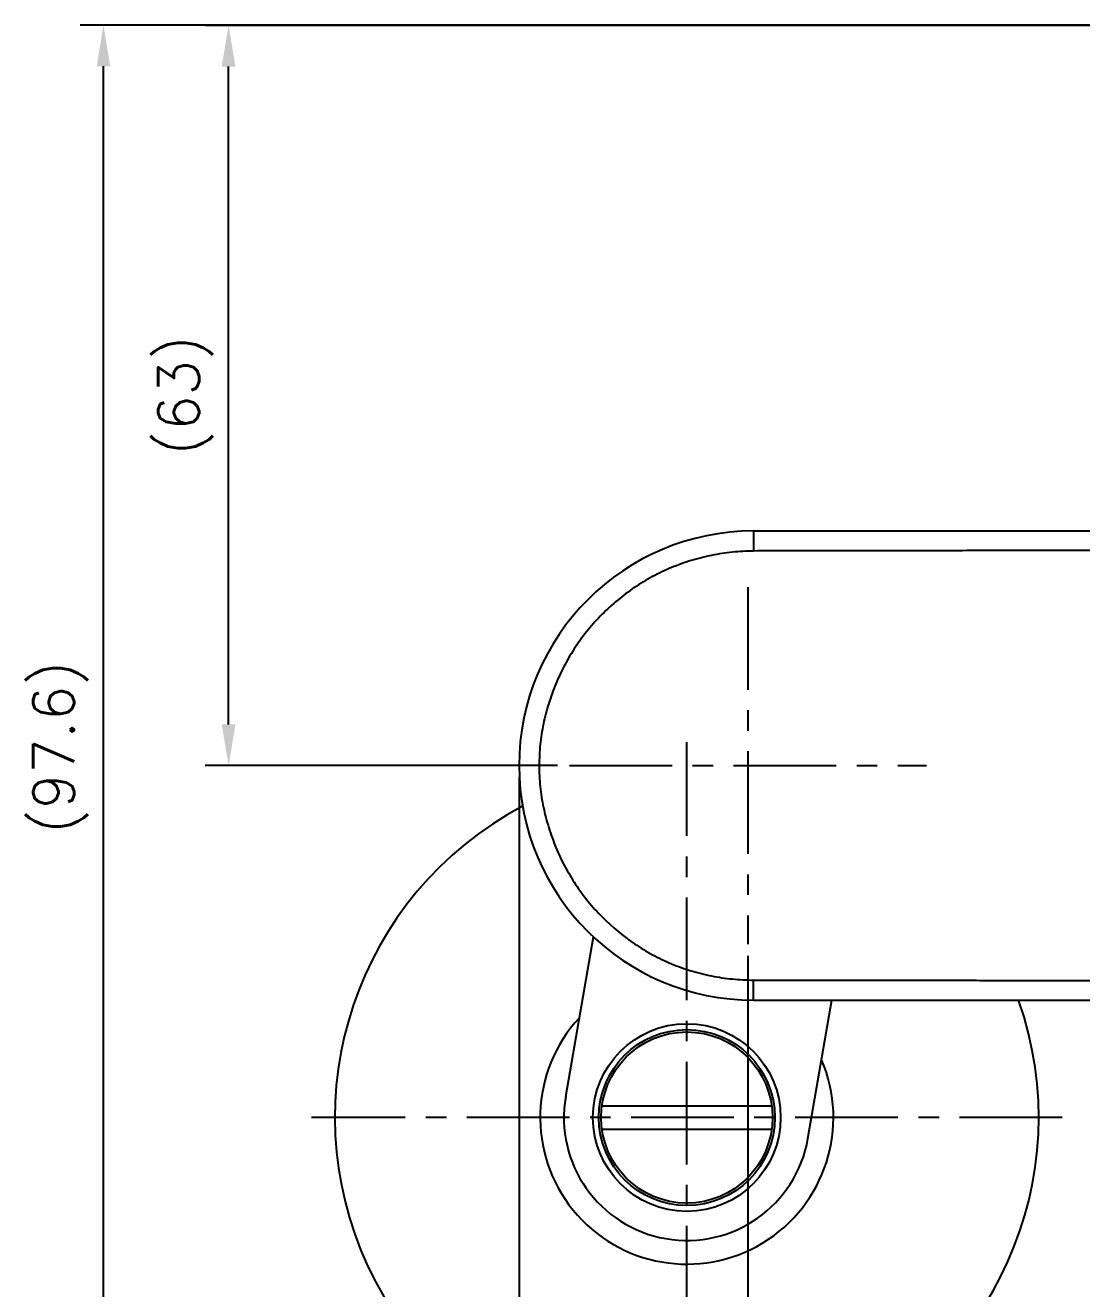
# Model space of a CAD drawing. Extents: x -13271 to -12677, y -11108 to -10688.
# Drawn here: x -12947.1 to -12857, y -11027.1 to -10919.4 of the extents above; entities that cross this region are included whole.
import ezdxf

# ---------------------------------------------------------------- set-up
doc = ezdxf.new("R2010")
doc.units = 0
doc.header["$LTSCALE"] = 7
doc.linetypes.add('CENTER', pattern=[2, 1.25, -0.25, 0.25, -0.25])
doc.layers.get('Defpoints').update_dxf_attribs({"linetype": 'CONTINUOUS'})
for name, color, linetype in [('08_ALL_FEATURES', 7, 'CONTINUOUS'), ('CL', 1, 'CENTER'), ('D', 2, 'CONTINUOUS'), ('DWG', 7, 'CONTINUOUS'), ('PRT0006_DXF_CONTINUOUS_LINE', 7, 'CONTINUOUS')]:
    doc.layers.add(name, color=color, linetype=linetype)
doc.styles.add('DD', font='romans', dxfattribs={"bigfont": 'GHS.shx'})
doc.dimstyles.new('CWC', dxfattribs={"dimscale": 0, "dimtxt": 3.5, "dimasz": 3.5, "dimexe": 2, "dimexo": 1, "dimgap": 1, "dimtad": 1, "dimdec": 4, "dimdsep": 46, "dimtxsty": 'DD', "dimcen": 3, "dimclrd": 2, "dimclre": 2, "dimclrt": 2, "dimadec": 3, "dimazin": 2, "dimtfac": 1, "dimtdec": 4, "dimtmove": 0, "dimatfit": 3, "dimfxl": 0, "dimtvp": 1, "dimtolj": 1, "dimtzin": 0, "dimlwd": -1, "dimlwe": -1, "dimarcsym": 0})

# ---------------------------------------------------------------- blocks, each defined once
blk = doc.blocks.new('ASDASDQWE')
at = {"layer": '08_ALL_FEATURES', "color": 7, "linetype": 'Continuous'}
for radius, start, end in [(30, 117.8181, 19.4712), (12.5, 137.1034, 23.2024), (10.48, 170.1529, 350.1525)]:
    blk.add_arc((-21626.51, -11777.49), radius, start, end, dxfattribs=at)
at = {"layer": 'D'}
blk.add_circle((-21626.51, -11777.49), 8, dxfattribs=at)
at = {"layer": 'DWG'}
for p, q in [((-21636.83, -11775.69), (-21634.47, -11762.09)), ((-21616.19, -11779.28), (-21614.14, -11767.49)), ((-21633.74, -11776.49), (-21619.28, -11776.49)), ((-21633.74, -11778.49), (-21619.28, -11778.49))]:
    blk.add_line(p, q, dxfattribs=at)
for radius in [7.5, 7.3]:
    blk.add_circle((-21626.51, -11777.49), radius, dxfattribs=at)
blk = doc.blocks.new('*D7')
at = {"layer": 'Defpoints', "color": 0}
for p in [(-13524.31, -12106.52), (-13374.31, -12106.52), (-13374.31, -12161.27)]:
    blk.add_point(p, dxfattribs=at)
at = {"layer": 'DWG', "color": 2}
for p, q in [((-13524.31, -12107.52), (-13524.31, -12163.27)), ((-13374.31, -12107.52), (-13374.31, -12163.27)), ((-13520.81, -12161.27), (-13377.81, -12161.27))]:
    blk.add_line(p, q, dxfattribs=at)
for points in [[(-13520.81, -12160.68), (-13520.81, -12161.85), (-13524.31, -12161.27)], [(-13377.81, -12160.68), (-13377.81, -12161.85), (-13374.31, -12161.27)]]:
    blk.add_solid(points, dxfattribs=at)
at = {"layer": 'DWG', "color": 2, "insert": (-13449.31, -12158.52), "char_height": 3.5, "attachment_point": 5, "style": 'DD'}
blk.add_mtext('\\A1;150', dxfattribs=at)
blk = doc.blocks.new('*D9')
at = {"layer": 'Defpoints', "color": 0}
for p in [(-13568.58, -12028.21), (-13449.31, -12028.21), (-13539.53, -12091.3)]:
    blk.add_point(p, dxfattribs=at)
at = {"layer": 'DWG', "color": 2}
for p, q in [((-13450.31, -12028.21), (-13570.58, -12028.21)), ((-13568.58, -12087.8), (-13568.58, -12031.71)), ((-13540.53, -12091.3), (-13570.58, -12091.3))]:
    blk.add_line(p, q, dxfattribs=at)
for points in [[(-13569.17, -12031.71), (-13568, -12031.71), (-13568.58, -12028.21)], [(-13569.17, -12087.8), (-13568, -12087.8), (-13568.58, -12091.3)]]:
    blk.add_solid(points, dxfattribs=at)
at = {"layer": 'DWG', "color": 2, "insert": (-13572.25, -12059.75), "char_height": 3.5, "attachment_point": 5, "rotation": 90, "style": 'DD'}
blk.add_mtext('\\A1;(63)', dxfattribs=at)
blk = doc.blocks.new('*D10')
at = {"layer": 'Defpoints', "color": 0}
for p in [(-13543.82, -12091.3), (-13353.82, -12091.3), (-13353.82, -12176.84)]:
    blk.add_point(p, dxfattribs=at)
at = {"layer": 'DWG', "color": 2}
for p, q in [((-13543.82, -12092.3), (-13543.82, -12178.84)), ((-13353.82, -12092.3), (-13353.82, -12178.84)), ((-13540.32, -12176.84), (-13357.32, -12176.84))]:
    blk.add_line(p, q, dxfattribs=at)
for points in [[(-13540.32, -12176.26), (-13540.32, -12177.42), (-13543.82, -12176.84)], [(-13357.32, -12176.26), (-13357.32, -12177.42), (-13353.82, -12176.84)]]:
    blk.add_solid(points, dxfattribs=at)
at = {"layer": 'DWG', "color": 2, "insert": (-13448.82, -12174.09), "char_height": 3.5, "attachment_point": 5, "style": 'DD'}
blk.add_mtext('\\A1;190', dxfattribs=at)
blk = doc.blocks.new('*D11')
at = {"layer": 'Defpoints', "color": 0}
for p in [(-13579.25, -12028.19), (-13449.31, -12028.19), (-13529.52, -12151.3)]:
    blk.add_point(p, dxfattribs=at)
at = {"layer": 'DWG', "color": 2}
for p, q in [((-13450.31, -12028.19), (-13581.25, -12028.19)), ((-13579.25, -12147.8), (-13579.25, -12031.69)), ((-13530.52, -12151.3), (-13581.25, -12151.3))]:
    blk.add_line(p, q, dxfattribs=at)
for points in [[(-13579.83, -12031.69), (-13578.67, -12031.69), (-13579.25, -12028.19)], [(-13579.83, -12147.8), (-13578.67, -12147.8), (-13579.25, -12151.3)]]:
    blk.add_solid(points, dxfattribs=at)
at = {"layer": 'DWG', "color": 2, "insert": (-13582.92, -12089.75), "char_height": 3.5, "attachment_point": 5, "rotation": 90, "style": 'DD'}
blk.add_mtext('\\A1;(97.6)', dxfattribs=at)

msp = doc.modelspace()

# ---------------------------------------------------------------- linework, layer by layer
at = {"layer": 'CL'}
for p, q in [((-12885.44585, -10967.26342), (-12885.44585, -10997.70442)), ((-12890.6553, -11044.48392), (-12890.6553, -10980.48392)), ((-12900.66635, -10982.48392), (-12870.22535, -10982.48392)), ((-12858.6553, -11012.48392), (-12922.6553, -11012.48392))]:
    msp.add_line(p, q, dxfattribs=at)
at = {"layer": 'PRT0006_DXF_CONTINUOUS_LINE', "color": 7, "linetype": 'Continuous'}
for p, q in [((-12884.95805, -10962.48392), (-12834.77434, -10962.48392)), ((-12884.95805, -11002.48392), (-12734.95805, -11002.48392))]:
    msp.add_line(p, q, dxfattribs=at)
msp.add_arc((-12884.95805, -10982.48392), 20, 90, 270, dxfattribs=at)
for points, knots in [([(-12884.95805, -10962.48392), (-12884.95867, -10962.48392), (-12884.95885, -10962.48737), (-12884.95981, -10962.49152), (-12884.96033, -10962.50082), (-12884.96154, -10962.51919), (-12884.96272, -10962.55211), (-12884.9642, -10962.60237), (-12884.96562, -10962.66785), (-12884.96705, -10962.74811), (-12884.96844, -10962.84287), (-12884.97035, -10962.99643), (-12884.97247, -10963.21861), (-12884.97462, -10963.51579), (-12884.97642, -10963.84567), (-12884.97735, -10964.0753), (-12884.97776, -10964.19364)], [0, 0, 0, 0, 0.001086165, 0.004133178, 0.009218829, 0.016382747, 0.03708425, 0.066507721, 0.104830355, 0.151875046, 0.20737498, 0.271063097, 0.421290822, 0.597157047, 0.79240518, 1, 1, 1, 1]), ([(-12884.97776, -10964.19364), (-12885.57505, -10964.20386), (-12886.76968, -10964.26856), (-12888.54509, -10964.53377), (-12890.28436, -10964.97759), (-12891.97366, -10965.58361), (-12893.59677, -10966.34974), (-12895.13442, -10967.27608), (-12896.56785, -10968.35592), (-12897.89426, -10969.56408), (-12899.09864, -10970.89432), (-12900.16086, -10972.34011), (-12901.08337, -10973.8786), (-12901.84647, -10975.50225), (-12902.34957, -10976.90976), (-12902.68055, -10978.0573), (-12902.96331, -10979.21793), (-12903.13507, -10980.40222), (-12903.22877, -10981.59292), (-12903.24211, -10982.48874), (-12903.23429, -10983.38467), (-12903.16071, -10984.27788), (-12903.04745, -10985.16653), (-12902.88649, -10986.04811), (-12902.67525, -10986.91889), (-12902.34389, -10988.06627), (-12901.84329, -10989.47469), (-12901.07759, -10991.09703), (-12900.15816, -10992.6372), (-12899.09329, -10994.08127), (-12897.49124, -10995.85485), (-12895.63922, -10997.38903), (-12893.59749, -10998.63205), (-12891.97826, -10999.40683), (-12890.28832, -11000.01146), (-12888.54642, -11000.44564), (-12886.76975, -11000.70185), (-12885.57495, -11000.76513), (-12884.97759, -11000.77443)], [0, 0, 0, 0, 0.031263093, 0.062525069, 0.093789817, 0.125049813, 0.156310989, 0.187567449, 0.218825837, 0.250080298, 0.281329968, 0.312576009, 0.343821281, 0.375064359, 0.406307697, 0.421932621, 0.437556713, 0.468793337, 0.484417045, 0.500040527, 0.515663726, 0.5312863, 0.546909947, 0.56253329, 0.578157295, 0.593781796, 0.625023767, 0.656266251, 0.687509733, 0.718754349, 0.750002809, 0.812436483, 0.843690633, 0.87494506, 0.906203039, 0.937466021, 0.96873391, 1, 1, 1, 1]), ([(-12836.45312, -10964.14099), (-12840.49685, -10964.14073), (-12846.56244, -10964.14226), (-12854.64989, -10964.14869), (-12860.71547, -10964.15428), (-12865.77013, -10964.16037), (-12869.81384, -10964.16818), (-12872.34117, -10964.17241), (-12874.36304, -10964.17054), (-12875.87943, -10964.16662), (-12877.39583, -10964.16518), (-12878.91221, -10964.1721), (-12880.42857, -10964.18321), (-12882.45042, -10964.1882), (-12883.96694, -10964.17853), (-12884.97776, -10964.19364)], [0, 0, 0, 0, 0.249999983, 0.374999981, 0.499999978, 0.624999984, 0.687499983, 0.749999942, 0.781250029, 0.812500204, 0.843750084, 0.874999762, 0.90624976, 0.937500192, 1, 1, 1, 1]), ([(-12884.97759, -11000.77443), (-12884.59913, -11000.77802), (-12883.84213, -11000.77592), (-12882.70671, -11000.76891), (-12881.57125, -11000.77059), (-12880.43581, -11000.77151), (-12879.30036, -11000.77342), (-12878.16494, -11000.7808), (-12877.02951, -11000.78822), (-12875.51558, -11000.78893), (-12874.00166, -11000.78245), (-12872.48773, -11000.78054), (-12871.35229, -11000.78452), (-12870.21686, -11000.79058), (-12869.08141, -11000.79304), (-12867.94597, -11000.79173), (-12866.43204, -11000.79082), (-12864.53963, -11000.79627), (-12862.26874, -11000.79849), (-12859.99785, -11000.80053), (-12857.72695, -11000.80211), (-12855.45606, -11000.80194), (-12853.18517, -11000.80833), (-12850.91428, -11000.80758), (-12848.64338, -11000.80311), (-12846.37251, -11000.81457), (-12844.10161, -11000.81397), (-12841.83072, -11000.80553), (-12839.55984, -11000.81538), (-12837.28896, -11000.82251), (-12834.2611, -11000.82), (-12831.23324, -11000.82643), (-12828.20539, -11000.81799), (-12825.93449, -11000.81621), (-12823.66361, -11000.82388), (-12821.39272, -11000.82703), (-12819.12183, -11000.82235), (-12816.85093, -11000.82103), (-12814.58004, -11000.82495), (-12811.55218, -11000.82823), (-12807.76736, -11000.8239), (-12803.22557, -11000.82542), (-12798.68378, -11000.82779), (-12794.142, -11000.82381), (-12789.60021, -11000.82211), (-12785.05842, -11000.8266), (-12780.51664, -11000.81721), (-12775.97486, -11000.81583), (-12771.43307, -11000.81984), (-12766.89129, -11000.80883), (-12762.34951, -11000.80308), (-12757.80772, -11000.80572), (-12753.26594, -11000.79836), (-12747.21024, -11000.78248), (-12742.66845, -11000.77994), (-12739.6406, -11000.77438)], [0, 0, 0, 0, 0.007812403, 0.01562506, 0.023437545, 0.031250044, 0.039062547, 0.046875056, 0.054687539, 0.0625, 0.078125056, 0.085937523, 0.093749999, 0.101562518, 0.109375005, 0.117187506, 0.125000009, 0.140625014, 0.156250016, 0.171875017, 0.187500017, 0.203125017, 0.218750028, 0.234375017, 0.250000001, 0.265625021, 0.28124998, 0.296874965, 0.31249995, 0.32812496, 0.343749968, 0.374999974, 0.39062498, 0.406249949, 0.42187496, 0.437499951, 0.453124957, 0.468749955, 0.48437496, 0.499999964, 0.531249973, 0.562499979, 0.593749985, 0.624999992, 0.656249994, 0.687499993, 0.718750002, 0.749999997, 0.781249989, 0.812499996, 0.843749996, 0.874999994, 0.906249983, 0.937500001, 1, 1, 1, 1]), ([(-12884.95805, -11002.48392), (-12884.95867, -11002.48392), (-12884.95884, -11002.48046), (-12884.9598, -11002.47632), (-12884.9603, -11002.46702), (-12884.96151, -11002.44864), (-12884.96268, -11002.41573), (-12884.96415, -11002.36548), (-12884.96555, -11002.30002), (-12884.96697, -11002.21976), (-12884.96835, -11002.12502), (-12884.97024, -11001.97148), (-12884.97234, -11001.74933), (-12884.97448, -11001.4522), (-12884.97626, -11001.12236), (-12884.97718, -11000.89276), (-12884.97759, -11000.77443)], [0, 0, 0, 0, 0.00108456, 0.004130918, 0.009216167, 0.016379819, 0.037081041, 0.06650444, 0.104826351, 0.151869592, 0.207368436, 0.271056921, 0.421283881, 0.597149179, 0.792400393, 1, 1, 1, 1])]:
    msp.add_open_spline(points, degree=3, knots=knots, dxfattribs=at)

# ---------------------------------------------------------------- block references
at = {"layer": 'CL'}
msp.add_blockref('ASDASDQWE', (8735.85431, 765.00154), dxfattribs=at)

# ---------------------------------------------------------------- dimensions: what is measured, and where the dimension line sits
at = {"layer": 'DWG'}
dim = msp.add_linear_dim(base=(-12940.38642, -10919.37224), p1=(-12890.6553, -11042.48392), p2=(-12810.44585, -10919.37224), angle=90, text='(97.6)', dimstyle='CWC', override={"dimscale": 1}, dxfattribs=at)
dim.commit()
dim.dimension.update_dxf_attribs({"geometry": '*D11', "text_midpoint": (-12944.05309, -10980.92808), "insert": (638.86273, 1108.81904)})
dim = msp.add_linear_dim(base=(-12929.71984, -10919.38742), p1=(-12900.66635, -10982.48392), p2=(-12810.44585, -10919.38742), angle=90, text='(63)', dimstyle='CWC', override={"dimscale": 1}, dxfattribs=at)
dim.commit()
dim.dimension.update_dxf_attribs({"geometry": '*D9', "text_midpoint": (-12929.71984, -10950.93567), "dimtype": 128, "insert": (638.86273, 1108.81904)})
for base, p1, p2, picture, middle in [((-12714.95805, -11068.02168), (-12904.95805, -10982.48392), (-12714.95805, -10982.48392), '*D10', (-12809.95805, -11068.02168)), ((-12735.44585, -11052.44727), (-12885.44585, -10997.70442), (-12735.44585, -10997.70442), '*D7', (-12810.44585, -11052.44727))]:
    dim = msp.add_linear_dim(base=base, p1=p1, p2=p2, dimstyle='CWC', override={"dimscale": 1}, dxfattribs=at)
    dim.commit()
    dim.dimension.update_dxf_attribs({"geometry": picture, "text_midpoint": middle, "dimtype": 128, "insert": (638.86273, 1108.81904)})

doc.saveas('drawing.dxf')
